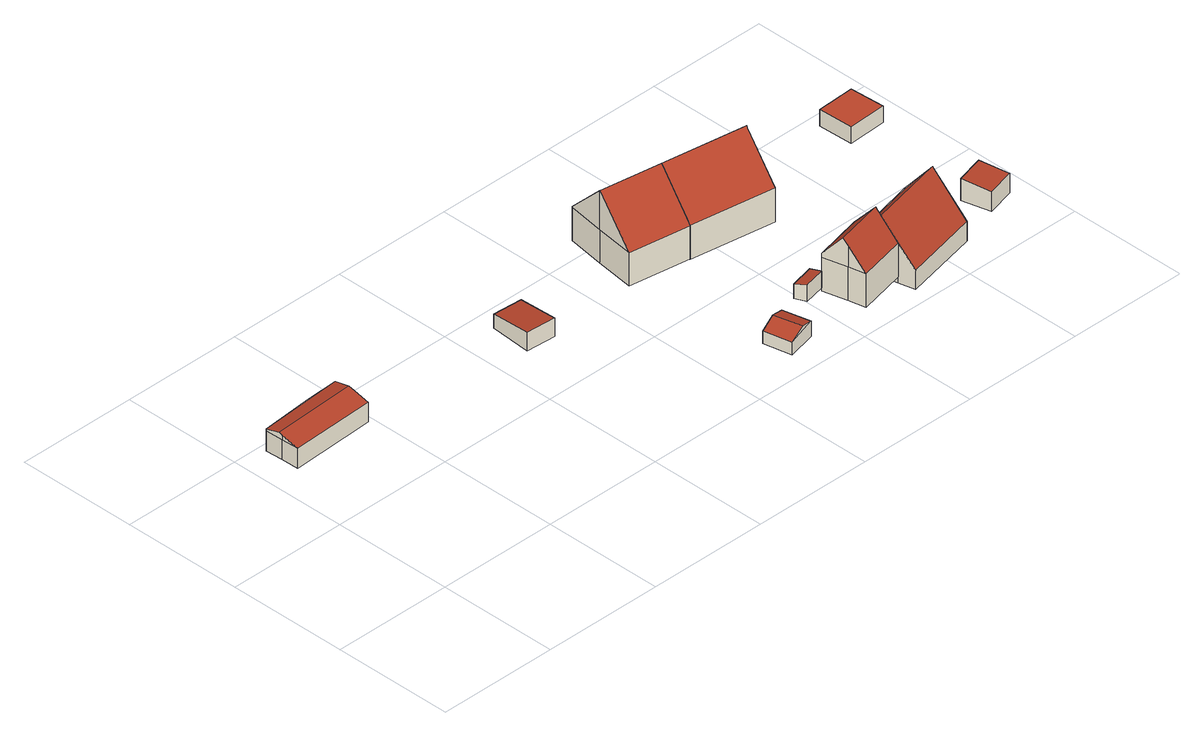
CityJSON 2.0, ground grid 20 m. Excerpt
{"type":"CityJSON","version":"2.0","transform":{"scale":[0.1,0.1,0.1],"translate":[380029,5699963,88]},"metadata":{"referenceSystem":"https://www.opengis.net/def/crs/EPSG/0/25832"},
"CityObjects":{
"building1":{"type":"Building","attributes":{"Gemeindeschluessel":"05911000","Geometrietyp2DReferenz":"3000","function":"31001_2724","roofType":"5000","measuredHeight":4.22,"storeysAboveGround":1},"geometry":[{"type":"Solid","lod":"2","boundaries":[[[[0,1,2,3]],[[4,5,1,0]],[[6,7,5,4]],[[8,9,7,6]],[[10,11,9,8]],[[12,13,11,10]],[[14,15,13,12]],[[3,2,15,14]],[[16,17,18,10,8,19]],[[20,21,22,17,16,23]],[[18,17,22,14,12]],[[22,21,3,14]],[[21,20,0,3]],[[20,23,4,0]],[[23,16,19,6,4]],[[18,12,10]],[[19,8,6]],[[1,5,7,9,11,13,15,2]]]],"semantics":{"surfaces":[{"type":"WallSurface"},{"type":"RoofSurface"},{"type":"GroundSurface"}],"values":[[0,0,0,0,0,0,0,0,1,1,0,0,0,0,0,0,0,2]]}}]},
"building2":{"type":"Building","attributes":{"Gemeindeschluessel":"05911000","Geometrietyp2DReferenz":"3000","function":"31001_2700","roofType":"2100","measuredHeight":3.07,"storeysAboveGround":1},"geometry":[{"type":"Solid","lod":"2","boundaries":[[[[24,25,26,27]],[[28,29,25,24]],[[30,31,29,28]],[[27,26,31,30]],[[28,24,27,30]],[[25,29,31,26]]]],"semantics":{"surfaces":[{"type":"WallSurface"},{"type":"RoofSurface"},{"type":"GroundSurface"}],"values":[[0,0,0,0,1,2]]}}]},
"building3":{"type":"Building","attributes":{"Gemeindeschluessel":"05911000","Geometrietyp2DReferenz":"3000","function":"31001_1313","roofType":"3100","measuredHeight":3.12,"storeysAboveGround":1},"geometry":[{"type":"Solid","lod":"2","boundaries":[[[[32,33,34,35]],[[36,37,33,32]],[[38,39,37,36]],[[35,34,39,38]],[[32,40,36]],[[38,41,35]],[[35,41,40,32]],[[36,40,41,38]],[[33,37,39,34]]]],"semantics":{"surfaces":[{"type":"WallSurface"},{"type":"RoofSurface"},{"type":"GroundSurface"}],"values":[[0,0,0,0,0,0,1,1,2]]}}]},
"building4":{"type":"Building","attributes":{"Gemeindeschluessel":"05911000","Geometrietyp2DReferenz":"3000","function":"31001_1010","roofType":"5000","measuredHeight":12.26,"storeysAboveGround":2},"address":[{"country":"Germany","locality":"Bochum","thoroughfareNumber":"285","thoroughfareName":"Hevener Str."}],"geometry":[{"type":"Solid","lod":"2","boundaries":[[[[42,43,44,45]],[[46,47,43,42]],[[48,49,47,46]],[[50,51,49,48]],[[52,53,51,50]],[[54,55,53,52]],[[45,44,55,54]],[[56,54,52,57,58,59]],[[60,61,62,56,59]],[[56,62,45,54]],[[62,61,42,45]],[[61,60,46,42]],[[60,59,58,48,46]],[[58,57,50,48]],[[57,52,50]],[[43,47,49,51,53,55,44]]]],"semantics":{"surfaces":[{"type":"WallSurface"},{"type":"RoofSurface"},{"type":"GroundSurface"}],"values":[[0,0,0,0,0,0,0,1,1,0,0,0,0,0,0,2]]}}]},
"building5":{"type":"Building","attributes":{"Gemeindeschluessel":"05911000","Geometrietyp2DReferenz":"3000","function":"31001_2463","roofType":"2100","measuredHeight":2.74,"storeysAboveGround":1},"geometry":[{"type":"Solid","lod":"2","boundaries":[[[[63,64,65,66]],[[67,68,64,63]],[[69,70,68,67]],[[71,72,70,69]],[[66,65,72,71]],[[69,67,63,66,71]],[[64,68,70,72,65]]]],"semantics":{"surfaces":[{"type":"WallSurface"},{"type":"RoofSurface"},{"type":"GroundSurface"}],"values":[[0,0,0,0,0,1,2]]}}]},
"building6":{"type":"Building","attributes":{"Gemeindeschluessel":"05911000","Geometrietyp2DReferenz":"3000","function":"31001_1010","roofType":"5000","measuredHeight":10.13,"storeysAboveGround":2},"geometry":[{"type":"Solid","lod":"2","boundaries":[[[[73,74,75,76]],[[77,78,74,73]],[[79,80,78,77]],[[81,82,80,79]],[[83,84,82,81]],[[85,86,84,83]],[[76,75,86,85]],[[87,88,89,90,81,79]],[[91,92,89,88,93]],[[90,89,92,85,83]],[[92,91,76,85]],[[91,93,73,76]],[[93,88,87,77,73]],[[90,83,81]],[[87,79,77]],[[74,78,80,82,84,86,75]]]],"semantics":{"surfaces":[{"type":"WallSurface"},{"type":"RoofSurface"},{"type":"GroundSurface"}],"values":[[0,0,0,0,0,0,0,1,1,0,0,0,0,0,0,2]]}}]},
"building7":{"type":"Building","attributes":{"Gemeindeschluessel":"05911000","Geometrietyp2DReferenz":"3000","function":"31001_1010","roofType":"5000","measuredHeight":12.22,"storeysAboveGround":2},"address":[{"country":"Germany","locality":"Bochum","thoroughfareNumber":"287","thoroughfareName":"Hevener Str."}],"geometry":[{"type":"Solid","lod":"2","boundaries":[[[[94,95,96,97]],[[98,99,95,94]],[[100,101,99,98]],[[102,103,101,100]],[[104,105,103,102]],[[106,107,105,104]],[[97,96,107,106]],[[59,108,109,60]],[[108,59,110,111,106,104,112]],[[112,104,102]],[[111,110,94,97]],[[111,97,106]],[[110,59,60,98,94]],[[109,108,112,102,100]],[[60,109,100,98]],[[95,99,101,103,105,107,96]]]],"semantics":{"surfaces":[{"type":"WallSurface"},{"type":"RoofSurface"},{"type":"GroundSurface"}],"values":[[0,0,0,0,0,0,0,1,1,0,0,0,0,0,0,2]]}}]},
"building8":{"type":"Building","attributes":{"Gemeindeschluessel":"05911000","Geometrietyp2DReferenz":"3000","function":"31001_1010","roofType":"3100","measuredHeight":10.19,"storeysAboveGround":1},"address":[{"country":"Germany","locality":"Bochum","thoroughfareNumber":"289","thoroughfareName":"Hevener Str."}],"geometry":[{"type":"Solid","lod":"2","boundaries":[[[[113,114,115,116]],[[117,118,114,113]],[[119,120,118,117]],[[121,122,120,119]],[[123,124,122,121]],[[125,124,123]],[[126,127,124,125]],[[116,115,127,126]],[[121,119,117,123]],[[113,116,126,125,123,117]],[[114,118,120,122,124,127,115]]]],"semantics":{"surfaces":[{"type":"WallSurface"},{"type":"RoofSurface"},{"type":"GroundSurface"}],"values":[[0,0,0,0,0,0,0,0,1,1,2]]}}]},
"building9":{"type":"Building","attributes":{"Gemeindeschluessel":"05911000","Geometrietyp2DReferenz":"3000","function":"31001_2463","roofType":"2100","measuredHeight":2.37,"storeysAboveGround":1},"geometry":[{"type":"Solid","lod":"2","boundaries":[[[[128,124,129,130]],[[131,122,124,128]],[[132,133,122,131]],[[130,129,133,132]],[[131,128,130,132]],[[124,122,133,129]]]],"semantics":{"surfaces":[{"type":"WallSurface"},{"type":"RoofSurface"},{"type":"GroundSurface"}],"values":[[0,0,0,0,1,2]]}}]},
"building10":{"type":"Building","attributes":{"Gemeindeschluessel":"05911000","Geometrietyp2DReferenz":"3000","function":"31001_2463","roofType":"2100","measuredHeight":3.69,"storeysAboveGround":1},"geometry":[{"type":"Solid","lod":"2","boundaries":[[[[134,135,136,137]],[[138,139,135,134]],[[140,141,139,138]],[[137,136,141,140]],[[138,134,137,140]],[[135,139,141,136]]]],"semantics":{"surfaces":[{"type":"WallSurface"},{"type":"RoofSurface"},{"type":"GroundSurface"}],"values":[[0,0,0,0,1,2]]}}]},
"building11":{"type":"Building","attributes":{"Gemeindeschluessel":"05911000","Geometrietyp2DReferenz":"3000","function":"31001_2463","roofType":"1000","measuredHeight":2.78,"storeysAboveGround":1},"geometry":[{"type":"Solid","lod":"2","boundaries":[[[[142,143,144,145]],[[146,147,143,142]],[[148,149,147,146]],[[145,144,149,148]],[[146,142,145,148]],[[143,147,149,144]]]],"semantics":{"surfaces":[{"type":"WallSurface"},{"type":"RoofSurface"},{"type":"GroundSurface"}],"values":[[0,0,0,0,1,2]]}}]}
},
"vertices":[
[94,351,84],[94,351,51],[19,345,51],[19,345,84],[147,355,84],[147,355,51],[147,324,84],[147,324,51],[148,293,84],[148,293,51],[7,286,84],[7,286,51],[6,315,84],[6,315,51],[5,344,84],[5,344,51],[147,329,93],[6,321,93],[6,315,91],[147,324,92],[94,351,88],[19,345,88],[5,344,88],[147,355,87],
[412,318,80],[412,318,57],[407,249,57],[407,249,88],[461,315,80],[461,315,57],[456,246,88],[456,246,57],
[711,13,71],[711,13,45],[701,59,45],[701,59,71],[664,2,66],[664,2,45],[654,48,66],[654,48,45],[691,8,76],[680,55,76],
[665,421,72],[665,421,17],[655,359,17],[655,359,72],[766,406,72],[766,406,17],[756,342,72],[756,342,17],[756,341,72],[756,341,17],[747,279,72],[747,279,17],[646,294,72],[646,294,17],[655,358,139],[756,341,138],[756,342,139],[756,343,139],[766,406,74],[665,421,74],[655,359,138],
[772,107,52],[772,107,28],[780,89,28],[780,89,56],[812,116,52],[812,116,28],[816,97,56],[816,97,28],[815,97,56],[815,97,28],
[896,116,79],[896,116,23],[816,97,23],[816,97,79],[905,73,79],[905,73,23],[910,46,79],[910,46,23],[831,28,79],[831,28,23],[825,56,79],[825,56,23],[815,97,79],[815,97,23],[905,73,113],[903,82,125],[823,64,125],[825,56,115],[816,97,86],[815,97,86],[896,116,86],
[756,342,73],[756,342,16],[756,341,16],[756,341,73],[766,406,73],[766,406,16],[907,385,73],[907,385,16],[897,320,73],[897,320,16],[888,258,73],[888,258,16],[747,279,73],[747,279,16],[898,322,139],[907,385,74],[756,342,137],[756,341,137],[897,320,136],
[910,46,80],[910,46,13],[916,19,13],[916,19,45],[905,73,115],[905,73,13],[896,116,60],[896,116,13],[1022,146,60],[1022,146,13],[1032,102,115],[1032,102,13],[1032,102,114],[1043,48,45],[1043,48,13],
[1032,102,37],[1062,108,13],[1062,108,34],[1022,146,37],[1052,152,34],[1052,152,13],
[1165,88,41],[1165,88,8],[1153,135,8],[1153,135,45],[1118,76,41],[1118,76,8],[1106,123,45],[1106,123,8],
[1157,382,33],[1157,382,5],[1094,379,5],[1094,379,33],[1160,324,33],[1160,324,5],[1096,321,33],[1096,321,5]
]}
